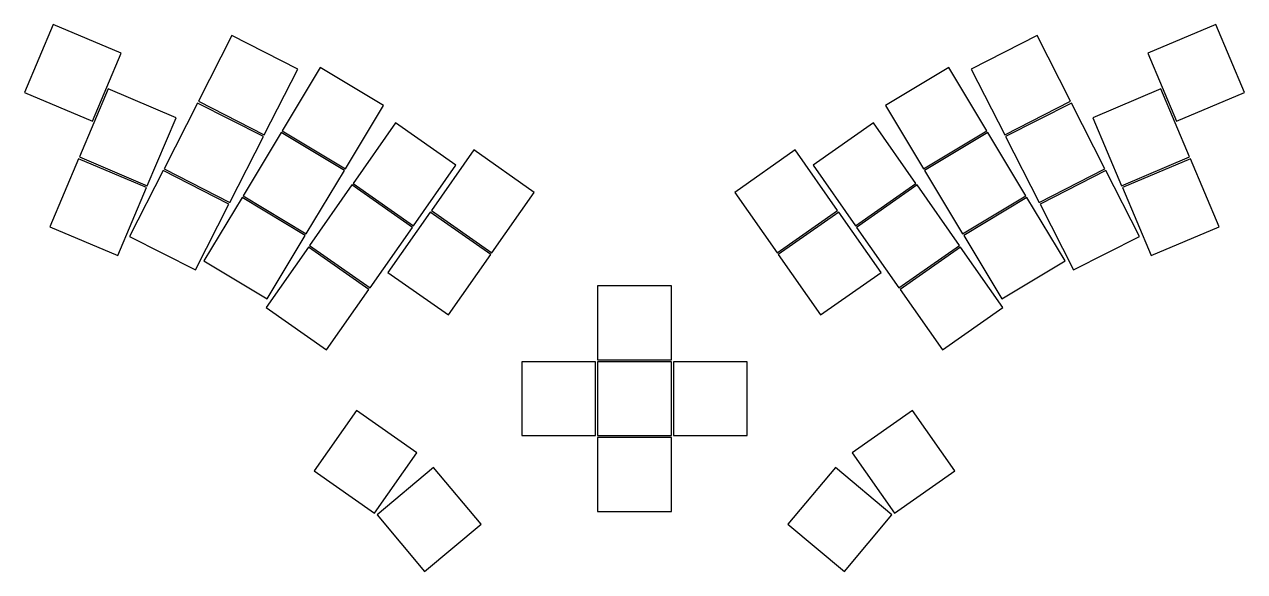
# Model space of a CAD drawing. Header units: millimetres. Extents: x 6 to 313, y -231 to -93.
import ezdxf

# ---------------------------------------------------------------- set-up
doc = ezdxf.new("R2010")
doc.units = ezdxf.units.MM

msp = doc.modelspace()

# ---------------------------------------------------------------- linework, layer by layer
for p, q in [((13.27, -93.36), (6.03, -110.44)), ((30.35, -100.61), (13.27, -93.36)), ((305.35, -93.36), (288.27, -100.61)), ((312.59, -110.44), (305.35, -93.36)), ((58.18, -96.15), (49.76, -112.67)), ((74.71, -104.57), (58.18, -96.15)), ((260.44, -96.15), (243.91, -104.57)), ((268.86, -112.67), (260.44, -96.15)), ((23.1, -117.69), (30.35, -100.61)), ((288.27, -100.61), (295.52, -117.69)), ((80.32, -104.18), (70.77, -120.08)), ((96.22, -113.73), (80.32, -104.18)), ((238.3, -104.18), (222.4, -113.73)), ((247.85, -120.08), (238.3, -104.18)), ((66.29, -121.1), (74.71, -104.57)), ((243.91, -104.57), (252.33, -121.1)), ((27.09, -109.58), (19.84, -126.65)), ((44.16, -116.82), (27.09, -109.58)), ((291.53, -109.58), (274.46, -116.82)), ((298.78, -126.65), (291.53, -109.58)), ((6.03, -110.44), (23.1, -117.69)), ((49.53, -113.12), (41.11, -129.65)), ((66.06, -121.54), (49.53, -113.12)), ((49.76, -112.67), (66.29, -121.1)), ((252.33, -121.1), (268.86, -112.67)), ((269.09, -113.12), (252.56, -121.54)), ((277.51, -129.65), (269.09, -113.12)), ((295.52, -117.69), (312.59, -110.44)), ((86.67, -129.63), (96.22, -113.73)), ((222.4, -113.73), (231.95, -129.63)), ((36.91, -133.9), (44.16, -116.82)), ((99.23, -118.08), (88.59, -133.28)), ((114.43, -128.72), (99.23, -118.08)), ((219.39, -118.08), (204.19, -128.72)), ((230.03, -133.28), (219.39, -118.08)), ((274.46, -116.82), (281.7, -133.9)), ((57.64, -138.07), (66.06, -121.54)), ((70.51, -120.51), (60.95, -136.41)), ((86.41, -130.06), (70.51, -120.51)), ((70.77, -120.08), (86.67, -129.63)), ((231.95, -129.63), (247.85, -120.08)), ((248.11, -120.51), (232.21, -130.06)), ((257.67, -136.41), (248.11, -120.51)), ((252.56, -121.54), (260.98, -138.07)), ((118.93, -124.9), (108.29, -140.1)), ((134.13, -135.54), (118.93, -124.9)), ((199.69, -124.9), (184.49, -135.54)), ((210.33, -140.1), (199.69, -124.9)), ((19.64, -127.11), (12.4, -144.19)), ((36.72, -134.36), (19.64, -127.11)), ((19.84, -126.65), (36.91, -133.9)), ((103.79, -143.92), (114.43, -128.72)), ((204.19, -128.72), (214.83, -143.92)), ((281.7, -133.9), (298.78, -126.65)), ((298.98, -127.11), (281.9, -134.36)), ((306.22, -144.19), (298.98, -127.11)), ((40.88, -130.09), (32.46, -146.62)), ((57.41, -138.51), (40.88, -130.09)), ((41.11, -129.65), (57.64, -138.07)), ((76.85, -145.96), (86.41, -130.06)), ((232.21, -130.06), (241.76, -145.96)), ((260.98, -138.07), (277.51, -129.65)), ((277.73, -130.09), (261.21, -138.51)), ((286.16, -146.62), (277.73, -130.09)), ((29.47, -151.43), (36.72, -134.36)), ((88.3, -133.69), (77.66, -148.88)), ((103.5, -144.33), (88.3, -133.69)), ((88.59, -133.28), (103.79, -143.92)), ((214.83, -143.92), (230.03, -133.28)), ((230.32, -133.69), (215.12, -144.33)), ((240.96, -148.88), (230.32, -133.69)), ((281.9, -134.36), (289.15, -151.43)), ((60.7, -136.84), (51.14, -152.74)), ((76.6, -146.39), (60.7, -136.84)), ((60.95, -136.41), (76.85, -145.96)), ((123.49, -150.74), (134.13, -135.54)), ((184.49, -135.54), (195.13, -150.74)), ((241.76, -145.96), (257.67, -136.41)), ((257.92, -136.84), (242.02, -146.39)), ((267.48, -152.74), (257.92, -136.84)), ((48.99, -155.04), (57.41, -138.51)), ((108.01, -140.51), (97.37, -155.7)), ((123.2, -151.15), (108.01, -140.51)), ((108.29, -140.1), (123.49, -150.74)), ((195.13, -150.74), (210.33, -140.1)), ((210.61, -140.51), (195.42, -151.15)), ((221.25, -155.7), (210.61, -140.51)), ((261.21, -138.51), (269.63, -155.04)), ((12.4, -144.19), (29.47, -151.43)), ((32.46, -146.62), (48.99, -155.04)), ((67.04, -162.29), (76.6, -146.39)), ((92.86, -159.52), (103.5, -144.33)), ((215.12, -144.33), (225.76, -159.52)), ((242.02, -146.39), (251.58, -162.29)), ((269.63, -155.04), (286.16, -146.62)), ((289.15, -151.43), (306.22, -144.19)), ((77.38, -149.29), (66.74, -164.49)), ((92.57, -159.93), (77.38, -149.29)), ((77.66, -148.88), (92.86, -159.52)), ((225.76, -159.52), (240.96, -148.88)), ((241.24, -149.29), (226.05, -159.93)), ((251.88, -164.49), (241.24, -149.29)), ((51.14, -152.74), (67.04, -162.29)), ((112.56, -166.34), (123.2, -151.15)), ((195.42, -151.15), (206.06, -166.34)), ((251.58, -162.29), (267.48, -152.74)), ((97.37, -155.7), (112.56, -166.34)), ((206.06, -166.34), (221.25, -155.7)), ((168.58, -159.02), (150.03, -159.02)), ((150.03, -159.02), (150.03, -177.57)), ((168.58, -177.57), (168.58, -159.02)), ((81.93, -175.13), (92.57, -159.93)), ((226.05, -159.93), (236.69, -175.13)), ((66.74, -164.49), (81.93, -175.13)), ((236.69, -175.13), (251.88, -164.49)), ((150.03, -177.57), (168.58, -177.57)), ((149.53, -178.07), (130.98, -178.07)), ((130.98, -178.07), (130.98, -196.62)), ((149.53, -196.62), (149.53, -178.07)), ((168.58, -178.07), (150.03, -178.07)), ((150.03, -178.07), (150.03, -196.62)), ((168.58, -196.62), (168.58, -178.07)), ((187.63, -178.07), (169.08, -178.07)), ((169.08, -178.07), (169.08, -196.62)), ((187.63, -196.62), (187.63, -178.07)), ((89.43, -190.29), (78.79, -205.48)), ((104.62, -200.93), (89.43, -190.29)), ((229.19, -190.29), (214, -200.93)), ((239.83, -205.48), (229.19, -190.29)), ((130.98, -196.62), (149.53, -196.62)), ((150.03, -196.62), (168.58, -196.62)), ((168.58, -197.12), (150.03, -197.12)), ((150.03, -197.12), (150.03, -215.67)), ((168.58, -215.67), (168.58, -197.12)), ((169.08, -196.62), (187.63, -196.62)), ((93.98, -216.12), (104.62, -200.93)), ((214, -200.93), (224.64, -216.12)), ((108.85, -204.65), (94.64, -216.57)), ((120.77, -218.86), (108.85, -204.65)), ((209.77, -204.65), (197.85, -218.86)), ((223.98, -216.57), (209.77, -204.65)), ((78.79, -205.48), (93.98, -216.12)), ((224.64, -216.12), (239.83, -205.48)), ((94.64, -216.57), (106.56, -230.78)), ((150.03, -215.67), (168.58, -215.67)), ((212.06, -230.78), (223.98, -216.57)), ((106.56, -230.78), (120.77, -218.86)), ((197.85, -218.86), (212.06, -230.78))]:
    msp.add_line(p, q)

doc.saveas('drawing.dxf')
